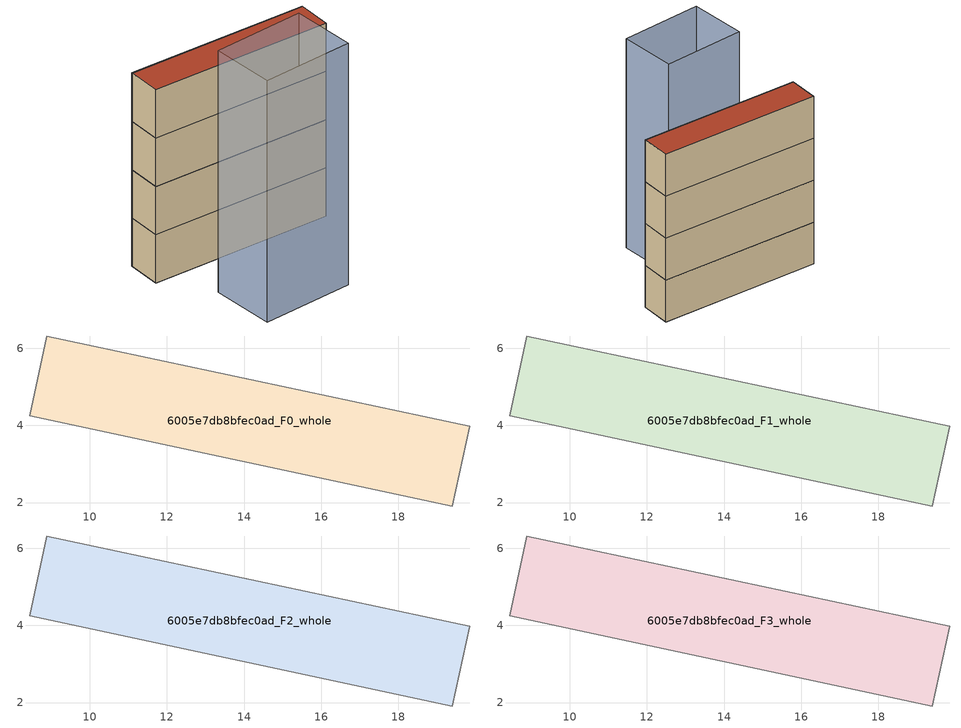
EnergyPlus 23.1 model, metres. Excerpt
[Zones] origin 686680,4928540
6005e7db8bfec0ad_F0_whole
 floor ground (EU_floor_Construction): 19.4,1.91 19.84,3.97 8.89,6.32 8.45,4.25 z0
 wall adiabatic (EU_wall_Construction): 19.4,1.91 8.45,4.25 8.89,6.32 19.84,3.97 19.4,1.91 z0:3
6005e7db8bfec0ad_F1_whole
 floor to 6005e7db8bfec0ad_F0_whole (EU_floor_Construction): 19.4,1.91 19.84,3.97 8.89,6.32 8.45,4.25 z3
 wall adiabatic (EU_wall_Construction): 19.4,1.91 8.45,4.25 8.89,6.32 19.84,3.97 19.4,1.91 z3:6
6005e7db8bfec0ad_F2_whole
 floor to 6005e7db8bfec0ad_F1_whole (EU_floor_Construction): 19.4,1.91 19.84,3.97 8.89,6.32 8.45,4.25 z6
 wall adiabatic (EU_wall_Construction): 19.4,1.91 8.45,4.25 8.89,6.32 19.84,3.97 19.4,1.91 z6:9
6005e7db8bfec0ad_F3_whole
 floor to 6005e7db8bfec0ad_F2_whole (EU_floor_Construction): 19.4,1.91 19.84,3.97 8.89,6.32 8.45,4.25 z9
 wall adiabatic (EU_wall_Construction): 19.4,1.91 8.45,4.25 8.89,6.32 19.84,3.97 19.4,1.91 z9:12
 roof outside (EU_roof_Construction): 19.84,3.97 19.4,1.91 8.45,4.25 8.89,6.32 z12
shading: 15.54,0.44 15.04,-3.46 / 15.04,-3.46 9.41,-2.72 / 9.41,-2.72 9.92,1.17 / 9.92,1.17 15.54,0.44 z0:15
[Building]
EU S2 Campaign: North Axis=0; Terrain=City; Solar Distribution=FullExterior
[Site:Location]
Bologna: Latitude=44.5; Longitude=11.25; Time Zone=1; Elevation=37
[SizingPeriod:WeatherFileDays]
AnnualSizingPeriod: Begin Month=1; Begin Day of Month=1; End Month=12; End Day of Month=31; Day of Week for Start Day=Monday; Use Weather File Daylight Saving Period=No; Use Weather File Rain and Snow Indicators=No
[MATERIAL]
EU_InternalMass_Material: Roughness=MediumRough; Thickness=0.1; Conductivity=1; Density=1800; Specific Heat=900; Thermal Absorptance=0.9; Solar Absorptance=0.7; Visible Absorptance=0.7
[MATERIAL:NOMASS] Roughness=MediumRough; Thermal Absorptance=0.9; Solar Absorptance=0.7; Visible Absorptance=0.7
Name | Thermal Resistance
EU_wall_NoMass | 0.937881
EU_roof_NoMass | 0.548572
EU_floor_NoMass | 0.71348
[CONSTRUCTION]
EU_wall_Construction: EU_wall_NoMass
EU_roof_Construction: EU_roof_NoMass
EU_floor_Construction: EU_floor_NoMass
EU_InternalMass_Construction: EU_InternalMass_Material
[ZONE] Type=1; Multiplier=1; Ceiling Height=autocalculate; Floor Area=autocalculate; Part of Total Floor Area=Yes
Name | Volume
6005e7db8bfec0ad_F0_whole | 70.957
6005e7db8bfec0ad_F1_whole; 6005e7db8bfec0ad_F2_whole; 6005e7db8bfec0ad_F3_whole | 70.9563
[INTERNALMASS] Construction=EU_InternalMass_Construction; Surface Area=23.6524
Name | Zone or ZoneList
6005e7db8bfec0ad_F0_whole_EU_InternalMass | 6005e7db8bfec0ad_F0_whole
6005e7db8bfec0ad_F1_whole_EU_InternalMass | 6005e7db8bfec0ad_F1_whole
6005e7db8bfec0ad_F2_whole_EU_InternalMass | 6005e7db8bfec0ad_F2_whole
6005e7db8bfec0ad_F3_whole_EU_InternalMass | 6005e7db8bfec0ad_F3_whole
[OTHEREQUIPMENT] Fuel Type=Electricity; Design Level Calculation Method=Watts/Area; Power per Zone Floor Area=1; Fraction Latent=0; Fraction Radiant=0; Fraction Lost=0; Carbon Dioxide Generation Rate=0; EndUse Subcategory=EU_Step8_InternalGains
Name | Zone or ZoneList or Space or SpaceList | Schedule
EU_Step8_InternalGain_6005e7db8bfec0ad_F0_whole_f000 | 6005e7db8bfec0ad_F0_whole | EU_Step8_GainSchedule_6005e7db8bfec0ad_F0_whole_f000
EU_Step8_InternalGain_6005e7db8bfec0ad_F1_whole_f000 | 6005e7db8bfec0ad_F1_whole | EU_Step8_GainSchedule_6005e7db8bfec0ad_F1_whole_f000
EU_Step8_InternalGain_6005e7db8bfec0ad_F2_whole_f000 | 6005e7db8bfec0ad_F2_whole | EU_Step8_GainSchedule_6005e7db8bfec0ad_F2_whole_f000
EU_Step8_InternalGain_6005e7db8bfec0ad_F3_whole_f000 | 6005e7db8bfec0ad_F3_whole | EU_Step8_GainSchedule_6005e7db8bfec0ad_F3_whole_f000
[ZONEVENTILATION:DESIGNFLOWRATE] Schedule=EU_AlwaysOn; Design Flow Rate Calculation Method=AirChanges/Hour; Air Changes per Hour=0.687892; Ventilation Type=Natural; Fan Pressure Rise=0; Fan Total Efficiency=1; Constant Term Coefficient=1; Temperature Term Coefficient=0; Velocity Term Coefficient=0; Velocity Squared Term Coefficient=0; Minimum Indoor Temperature=-100; Maximum Indoor Temperature=100; Delta Temperature=-100; Minimum Outdoor Temperature=-100; Maximum Outdoor Temperature=100; Maximum Wind Speed=40
Name | Zone or ZoneList or Space or SpaceList
EU_ConstantAir_6005e7db8bfec0ad_F0_whole | 6005e7db8bfec0ad_F0_whole
EU_ConstantAir_6005e7db8bfec0ad_F1_whole | 6005e7db8bfec0ad_F1_whole
EU_ConstantAir_6005e7db8bfec0ad_F2_whole | 6005e7db8bfec0ad_F2_whole
EU_ConstantAir_6005e7db8bfec0ad_F3_whole | 6005e7db8bfec0ad_F3_whole
[HVACTEMPLATE:THERMOSTAT] Constant Heating Setpoint=20; Constant Cooling Setpoint=50
EU_HeatOnly_6005e7db8bfec0ad_F0_whole; EU_HeatOnly_6005e7db8bfec0ad_F1_whole; EU_HeatOnly_6005e7db8bfec0ad_F2_whole; EU_HeatOnly_6005e7db8bfec0ad_F3_whole
[HVACTEMPLATE:ZONE:IDEALLOADSAIRSYSTEM] System Availability Schedule=EU_AlwaysOn; Maximum Heating Supply Air Temperature=50; Minimum Cooling Supply Air Temperature=13; Maximum Heating Supply Air Humidity Ratio=0.0156; Minimum Cooling Supply Air Humidity Ratio=0.0077; Heating Limit=NoLimit; Cooling Limit=NoLimit; Heating Availability Schedule=EU_AlwaysOn; Cooling Availability Schedule=EU_CoolingOff; Dehumidification Control Type=ConstantSensibleHeatRatio; Cooling Sensible Heat Ratio=0.7; Dehumidification Setpoint=60; Humidification Control Type=None; Humidification Setpoint=30; Outdoor Air Method=None; Outdoor Air Flow Rate per Person=0.00944; Outdoor Air Flow Rate per Zone Floor Area=0; Outdoor Air Flow Rate per Zone=0; Demand Controlled Ventilation Type=None; Outdoor Air Economizer Type=NoEconomizer; Heat Recovery Type=None; Sensible Heat Recovery Effectiveness=0.7; Latent Heat Recovery Effectiveness=0.65
Name | Template Thermostat
6005e7db8bfec0ad_F0_whole | EU_HeatOnly_6005e7db8bfec0ad_F0_whole
6005e7db8bfec0ad_F1_whole | EU_HeatOnly_6005e7db8bfec0ad_F1_whole
6005e7db8bfec0ad_F2_whole | EU_HeatOnly_6005e7db8bfec0ad_F2_whole
6005e7db8bfec0ad_F3_whole | EU_HeatOnly_6005e7db8bfec0ad_F3_whole
[SIZING:ZONE] Zone Cooling Design Supply Air Temperature Input Method=SupplyAirTemperature; Zone Cooling Design Supply Air Temperature=13; Zone Heating Design Supply Air Temperature Input Method=SupplyAirTemperature; Zone Heating Design Supply Air Temperature=50; Zone Cooling Design Supply Air Humidity Ratio=0.008; Zone Heating Design Supply Air Humidity Ratio=0.008; Cooling Design Air Flow Method=DesignDay; Cooling Design Air Flow Rate=0; Cooling Minimum Air Flow per Zone Floor Area=0.000762; Cooling Minimum Air Flow=0; Cooling Minimum Air Flow Fraction=0.2; Heating Design Air Flow Method=DesignDay; Heating Design Air Flow Rate=0; Heating Maximum Air Flow per Zone Floor Area=0.002032; Heating Maximum Air Flow=0.141576; Heating Maximum Air Flow Fraction=0.3; Account for Dedicated Outdoor Air System=No; Dedicated Outdoor Air System Control Strategy=NeutralSupplyAir; Dedicated Outdoor Air Low Setpoint Temperature for Design=autosize; Dedicated Outdoor Air High Setpoint Temperature for Design=autosize; Zone Load Sizing Method=Sensible Load Only No Latent Load; Zone Latent Cooling Design Supply Air Humidity Ratio Input Method=HumidityRatioDifference; Zone Cooling Design Supply Air Humidity Ratio Difference=0.005; Zone Latent Heating Design Supply Air Humidity Ratio Input Method=HumidityRatioDifference; Zone Humidification Design Supply Air Humidity Ratio Difference=0.005
6005e7db8bfec0ad_F0_whole; 6005e7db8bfec0ad_F1_whole; 6005e7db8bfec0ad_F2_whole; 6005e7db8bfec0ad_F3_whole
[SCHEDULE:CONSTANT]
Name | Hourly Value
EU_AlwaysOn | 1
EU_CoolingOff | 0
[SCHEDULE:FILE] Column Number=1; Rows to Skip at Top=0; Number of Hours of Data=8760; Column Separator=Comma; Interpolate to Timestep=No; Minutes per Item=60; Adjust Schedule for Daylight Savings=Yes
Name | File
EU_Step8_GainSchedule_6005e7db8bfec0ad_F0_whole_f000 | ../../schedules/6005e7db8bfec0ad/6005e7db8bfec0ad_F0_whole_f000_gain.csv
EU_Step8_GainSchedule_6005e7db8bfec0ad_F1_whole_f000 | ../../schedules/6005e7db8bfec0ad/6005e7db8bfec0ad_F1_whole_f000_gain.csv
EU_Step8_GainSchedule_6005e7db8bfec0ad_F2_whole_f000 | ../../schedules/6005e7db8bfec0ad/6005e7db8bfec0ad_F2_whole_f000_gain.csv
EU_Step8_GainSchedule_6005e7db8bfec0ad_F3_whole_f000 | ../../schedules/6005e7db8bfec0ad/6005e7db8bfec0ad_F3_whole_f000_gain.csv
